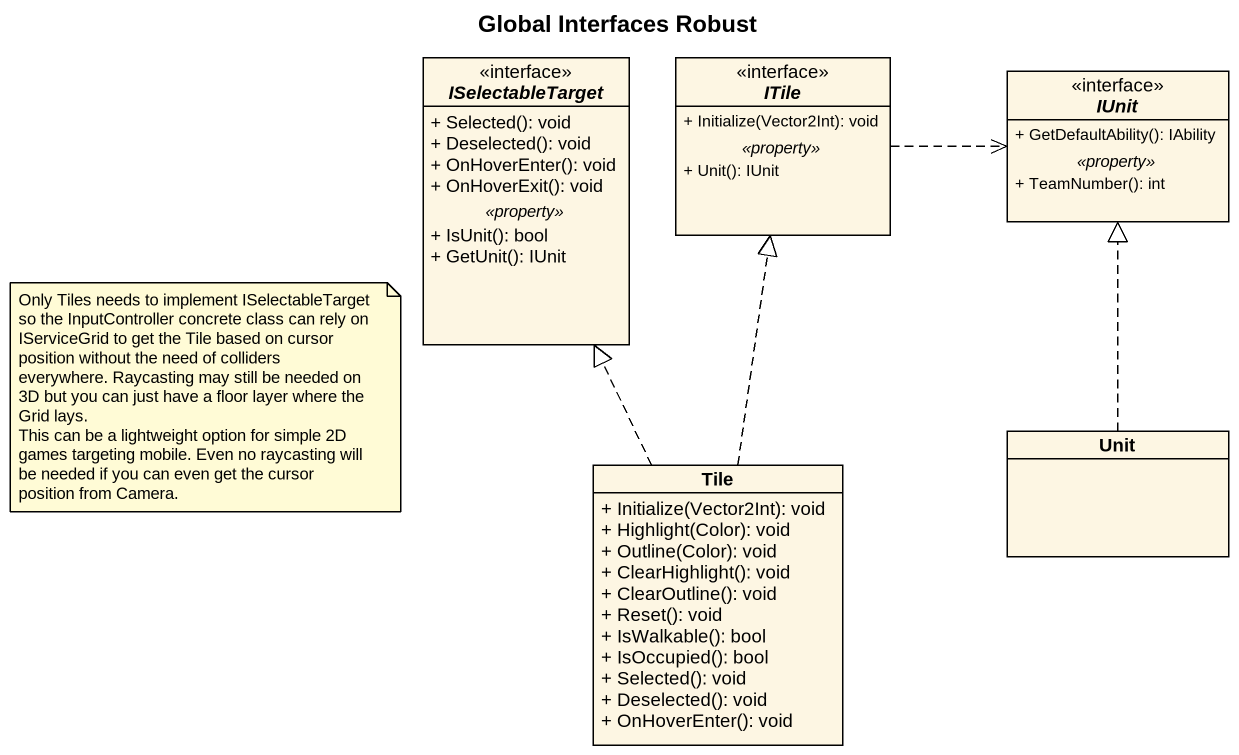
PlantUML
@startuml
title Global Interfaces Robust
hide circle
hide empty members
skinparam classAttributeIconSize 0
interface ISelectableTarget {
  + Selected(): void
  + Deselected(): void
  + OnHoverEnter(): void
  + OnHoverExit(): void
  .. <<property>> ..
  + IsUnit(): bool
  + GetUnit(): IUnit
}
interface ITile {
  + Initialize(Vector2Int): void
  .. <<property>> ..
  + Unit(): IUnit
}
interface IUnit {
  + GetDefaultAbility(): IAbility
  .. <<property>> ..
  + TeamNumber(): int
}
class Unit
class Tile {
  + Initialize(Vector2Int): void
  + Highlight(Color): void
  + Outline(Color): void
  + ClearHighlight(): void
  + ClearOutline(): void
  + Reset(): void
  + IsWalkable(): bool
  + IsOccupied(): bool
  + Selected(): void
  + Deselected(): void
  + OnHoverEnter(): void
}
ITile .right.> IUnit
Unit .up.|> IUnit
Tile .up.|> ISelectableTarget
Tile .up.|> ITile
note as N1
  Only Tiles needs to implement ISelectableTarget so the InputController concrete class can rely on IServiceGrid to get the Tile based on cursor position without the need of colliders everywhere. Raycasting may still be needed on 3D but you can just have a floor layer where the Grid lays.
  This can be a lightweight option for simple 2D games targeting mobile. Even no raycasting will be needed if you can even get the cursor position from Camera.
end note
@enduml
